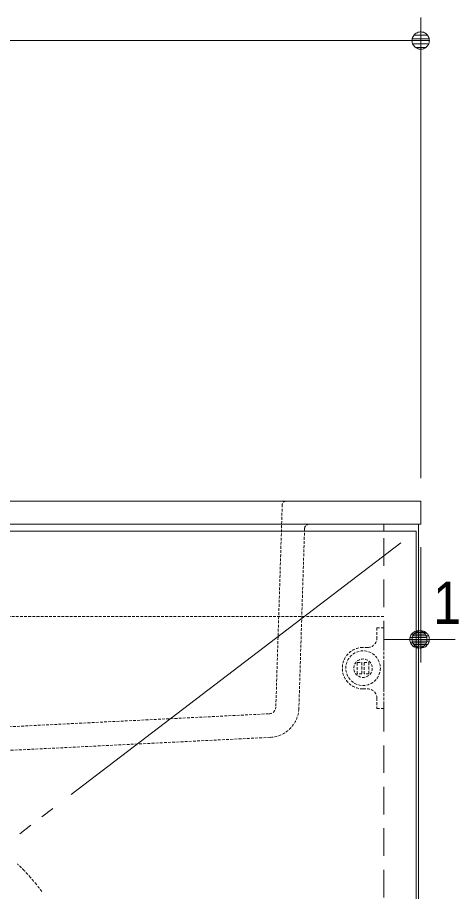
# Model space of a CAD drawing. Units: millimetres, scale not verified. Extents: x -3031 to 3031, y -1522 to 1522.
# Drawn here: x -2167.6 to -1976.4, y -249.5 to 130 of the extents above; entities that cross this region are included whole.
import ezdxf
from ezdxf.enums import TextEntityAlignment as Align

# ---------------------------------------------------------------- set-up
doc = ezdxf.new("R2010")
doc.units = ezdxf.units.MM
doc.header["$LTSCALE"] = 10
doc.linetypes.add('DASHED1', pattern=[1.8, 1.2, -0.6])
doc.linetypes.add('LONG_DOUBLE_CHAIN', pattern=[21.8, 18, -1, 0.6, -0.6, 0.6, -1])
for name, color, linetype, lineweight in [('0-1_5ボウル・キャビネット', 7, 'Continuous', 9), ('0-2_2寸法-2', 7, 'Continuous', 9), ('0-3_0', 7, 'Continuous', 9), ('0-4_2寸法-1', 7, 'Continuous', 9), ('0-5_4給排水', 7, 'DASHED1', 9)]:
    doc.layers.add(name, color=color, linetype=linetype, lineweight=lineweight)
doc.styles.add('ＭＳ Ｐゴシック', font='')
doc.styles.get('ＭＳ Ｐゴシック').set_extended_font_data('MS PGothic')

# ---------------------------------------------------------------- blocks, each defined once
blk = doc.blocks.new('_Dot')
at = {"layer": '0-3_0'}
for p, q in [((-5, 0), (-10, 0)), ((4.89, 1), (-4.89, 1)), ((3.99, 3), (-3.99, 3)), ((4.58, -1.99), (-4.58, -1.99)), ((3, -3.99), (-3, -3.99))]:
    blk.add_line(p, q, dxfattribs=at)
for points in [[(5, 0), (4.96, 0.63), (4.84, 1.24), (4.65, 1.84), (4.38, 2.41), (4.05, 2.94), (3.64, 3.42), (3.19, 3.85), (2.68, 4.22), (2.13, 4.52), (1.55, 4.76), (0.94, 4.91), (0.31, 4.99), (-0.31, 4.99), (-0.94, 4.91), (-1.55, 4.76), (-2.13, 4.52), (-2.68, 4.22), (-3.19, 3.85), (-3.64, 3.42), (-4.05, 2.94), (-4.38, 2.41), (-4.65, 1.84), (-4.84, 1.24), (-4.96, 0.63), (-5, 0), (0, 0)], [(-5, 0), (-4.96, -0.63), (-4.84, -1.24), (-4.65, -1.84), (-4.38, -2.41), (-4.05, -2.94), (-3.64, -3.42), (-3.19, -3.85), (-2.68, -4.22), (-2.13, -4.52), (-1.55, -4.76), (-0.94, -4.91), (-0.31, -4.99), (0.31, -4.99), (0.94, -4.91), (1.55, -4.76), (2.13, -4.52), (2.68, -4.22), (3.19, -3.85), (3.64, -3.42), (4.05, -2.94), (4.38, -2.41), (4.65, -1.84), (4.84, -1.24), (4.96, -0.63), (5, 0), (0, 0)]]:
    blk.add_lwpolyline(points, close=True, dxfattribs=at)
blk = doc.blocks.new('グループ-8')
at = {"layer": '0-1_5ボウル・キャビネット'}
for p, q in [((-15830, -930), (-15830, -900)), ((-11150, -900), (-11150, -930))]:
    blk.add_line(p, q, dxfattribs=at)
at = {"layer": '0-1_5ボウル・キャビネット', "linetype": 'DASHED1'}
blk.add_line((-11150, -1300), (-15830, -1300), dxfattribs=at)
blk = doc.blocks.new('グループ-26')
at = {"layer": '0-5_4給排水'}
for points in [[(-12735.9, -2378.1), (-12737.2, -2376.8), (-12737.3, -2376.7), (-12738.9, -2375.1)], [(-12707.8, -2406.2), (-12708.5, -2405.4), (-12708.6, -2405.3), (-12709.6, -2404.2)], [(-12681.4, -2434.8), (-12681.6, -2434.6), (-12681.7, -2434.5), (-12682.2, -2433.9)], [(-12656.3, -2464.5), (-12656.4, -2464.3), (-12656.5, -2464.3), (-12656.5, -2464.2)]]:
    blk.add_lwpolyline(points, dxfattribs=at)
for centre, radius, start, end in [((-13340.6, -3011.1), 875.5, 43.8874, 46.3101), ((-13349, -3022.9), 889.7, 41.4554, 43.8874), ((-13362.7, -3036.6), 909, 39.0259, 41.4554), ((-13358, -3033.3), 903.3, 36.6105, 39.0259)]:
    blk.add_arc(centre, radius, start, end, dxfattribs=at)
blk = doc.blocks.new('グループ-27')
at = {"layer": '0-5_4給排水'}
blk.add_blockref('グループ-26', (0, 0), dxfattribs=at)
blk = doc.blocks.new('グループ-28')
at = {"layer": '0-1_5ボウル・キャビネット', "linetype": 'DASHED1'}
for p, q in [((-15990, -800), (-15404.5, -800)), ((-15404.5, -800), (-13490, -800)), ((-15389.5, -814.5), (-15361.6, -1693.8)), ((-11575.5, -800), (-13490, -800)), ((-11590.5, -814.5), (-11618.4, -1693.8)), ((-10990, -800), (-11575.5, -800)), ((-15486.3, -919.4), (-15461.5, -1699.5)), ((-11493.7, -919.4), (-11518.5, -1699.5)), ((-13790, -1800), (-15333.1, -1722.8)), ((-13190, -1800), (-11646.9, -1722.8)), ((-13790, -1800), (-13190, -1800)), ((-13790, -1800), (-13770, -1820)), ((-13770, -1880), (-13770, -1820)), ((-13190, -1800), (-13210, -1820)), ((-13210, -1880), (-13210, -1820)), ((-15338, -1825.2), (-13974.9, -1893.4)), ((-11642, -1825.2), (-13005.1, -1893.4)), ((-13770, -1880), (-13690, -1880)), ((-13690, -1960), (-13690, -1880)), ((-13290, -1960), (-13290, -1880)), ((-13210, -1880), (-13290, -1880)), ((-13290, -1960), (-13690, -1960))]:
    blk.add_line(p, q, dxfattribs=at)
for points in [[(-15990, -800), (-15990, -900), (-15506.2, -900)], [(-10990, -800), (-10990, -900), (-11473.8, -900)], [(-13690, -1960), (-13890, -1960), (-13942, -1908)], [(-13290, -1960), (-13090, -1960), (-13038, -1908)]]:
    blk.add_lwpolyline(points, dxfattribs=at)
for centre, radius, start, end in [((-15404.5, -815), 15, 1.8202, 90), ((-11575.5, -815), 15, 90, 178.1798), ((-15506.2, -920), 20, 1.8202, 90), ((-11473.8, -920), 20, 90, 178.1798), ((-15331.5, -1695.4), 130, 181.8202, 267.1376), ((-15331.6, -1692.9), 30, 181.8202, 267.1376), ((-11648.4, -1692.9), 30, 272.8624, 358.1798), ((-11648.5, -1695.4), 130, 272.8624, 358.1798), ((-13977.4, -1943.3), 50, 45, 87.1376), ((-13002.6, -1943.3), 50, 92.8624, 135)]:
    blk.add_arc(centre, radius, start, end, dxfattribs=at)
blk = doc.blocks.new('グループ-29')
at = {"layer": '0-1_5ボウル・キャビネット'}
blk.add_lwpolyline([(-15990, -800), (-10990, -800), (-10990, -900), (-15990, -900)], close=True, dxfattribs=at)
blk.add_blockref('グループ-28', (0, 0), dxfattribs=at)
blk = doc.blocks.new('グループ-52')
at = {"layer": '0-1_5ボウル・キャビネット', "linetype": 'DASHED1'}
for p, q in [((-11220, -1435), (-11240, -1435)), ((-11240, -1615), (-11220, -1615))]:
    blk.add_line(p, q, dxfattribs=at)
blk.add_lwpolyline([(-11180, -1655), (-11180, -1700), (-11150, -1700), (-11150, -1350), (-11180, -1350), (-11180, -1395)], dxfattribs=at)
for points in [[(-11245, -1550), (-11265, -1550), (-11265, -1500), (-11245, -1500)], [(-11235, -1500), (-11215, -1500), (-11215, -1550), (-11235, -1550)]]:
    blk.add_lwpolyline(points, close=True, dxfattribs=at)
for radius in [75, 40]:
    blk.add_circle((-11240, -1525), radius, dxfattribs=at)
for centre, radius, start, end in [((-11220, -1395), 40, 270, 0), ((-11240, -1525), 90, 90, 270), ((-11220, -1655), 40, 0, 90)]:
    blk.add_arc(centre, radius, start, end, dxfattribs=at)

msp = doc.modelspace()

# ---------------------------------------------------------------- linework, layer by layer
at = {"layer": '0-1_5ボウル・キャビネット'}
msp.add_line((-1993.75, -90), (-1993.75, -900), dxfattribs=at)
at = {"layer": '0-1_5ボウル・キャビネット', "linetype": 'DASHED1'}
msp.add_lwpolyline([(-2008.75, -90), (-1993.75, -90), (-1993.75, -900), (-2008.75, -900)], close=True, dxfattribs=at)
at = {"layer": '0-1_5ボウル・キャビネット'}
msp.add_lwpolyline([(-2490.75, -93), (-1994.75, -93), (-1994.75, -865), (-2490.75, -865)], close=True, dxfattribs=at)
at = {"layer": '0-1_5ボウル・キャビネット', "linetype": 'LONG_DOUBLE_CHAIN'}
msp.add_lwpolyline([(-1994.75, -865), (-2490.75, -472.13), (-1994.75, -93)], dxfattribs=at)
at = {"layer": '0-2_2寸法-2'}
for p, q in [((-1993.75, -100), (-1993.75, -150)), ((-1992.75, -100), (-1992.75, -150)), ((-2001.25, -140), (-2008.76, -140)), ((-1993.75, -140), (-1992.75, -140)), ((-1985.25, -140), (-1977.74, -140))]:
    msp.add_line(p, q, dxfattribs=at)
at = {"layer": '0-4_2寸法-1'}
for p, q in [((-1992.75, -70), (-1992.75, 130)), ((-2000.25, 120), (-2485.25, 120))]:
    msp.add_line(p, q, dxfattribs=at)

# ---------------------------------------------------------------- block references
at = {"layer": '0-1_5ボウル・キャビネット', "xscale": 0.1, "yscale": 0.1}
for name in ['グループ-29', 'グループ-8', 'グループ-52']:
    msp.add_blockref(name, (-893.75, 0), dxfattribs=at)
at = {"layer": '0-2_2寸法-2', "xscale": 0.7503418, "yscale": 0.7503418}
msp.add_blockref('_Dot', (-1993.75, -140), dxfattribs=at)
at = {"layer": '0-2_2寸法-2', "xscale": 0.7503418, "yscale": 0.7503418, "rotation": 180}
msp.add_blockref('_Dot', (-1992.75, -140), dxfattribs=at)
at = {"layer": '0-4_2寸法-1', "xscale": 0.7503418, "yscale": 0.7503418}
msp.add_blockref('_Dot', (-1992.75, 120), dxfattribs=at)
at = {"layer": '0-5_4給排水', "xscale": 0.1, "yscale": 0.1}
msp.add_blockref('グループ-27', (-893.75, 0), dxfattribs=at)

# ---------------------------------------------------------------- texts
at = {"layer": '0-2_2寸法-2', "style": 'ＭＳ Ｐゴシック', "width": 0.9}
msp.add_text('1', height=18.33, dxfattribs=at).set_placement((-1987.3, -138.76), align=Align.BOTTOM_LEFT)

doc.saveas('drawing.dxf')
